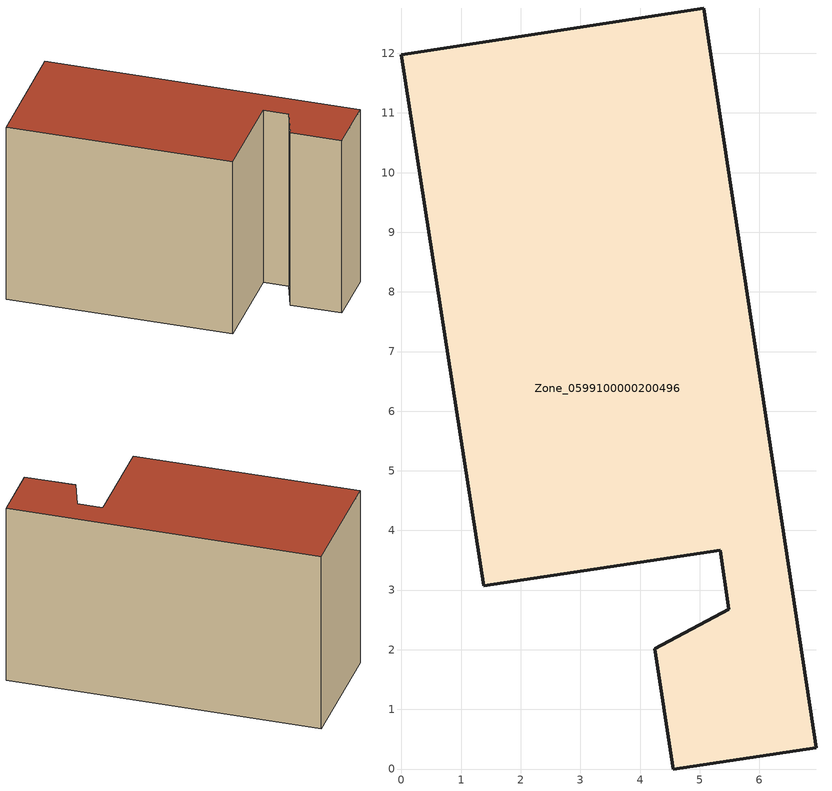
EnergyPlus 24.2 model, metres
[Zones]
Zone_0599100000200496
 floor ground (C_G): 5.49,2.68 5.34,3.67 1.38,3.07 0,11.98 5.07,12.76 6.95,0.36 4.56,0 4.25,2.02 z0
 wall outside (C_F): 5.34,3.67 5.49,2.68 4.25,2.02 4.56,0 6.95,0.36 5.07,12.76 0,11.98 1.38,3.07 5.34,3.67 z0:7.62
 roof outside (C_R): 6.95,0.36 5.07,12.76 0,11.98 1.38,3.07 5.34,3.67 5.49,2.68 4.25,2.02 4.56,0 z7.62
[BUILDING]
Pand.0599100000200496: North Axis=0; Terrain=City; Loads Convergence Tolerance Value=0.04; Temperature Convergence Tolerance Value=0.4; Solar Distribution=FullExterior; Maximum Number of Warmup Days=25; Minimum Number of Warmup Days=1
[Site:Location]
Rotterdam.The.Hague.AP_ZH_NLD Design_Conditions: Latitude=51.96; Longitude=4.45; Time Zone=1; Elevation=-4.5
[SITE:GROUNDTEMPERATURE:BUILDINGSURFACE]
18, 18, 18, 18, 18, 18, 18, 18, 18, 18, 18, 18
[MATERIAL] Thermal Absorptance=0.9; Solar Absorptance=0.7; Visible Absorptance=0.7
Name | Roughness | Thickness | Conductivity | Density | Specific Heat
G.TI.1975-1991 | MediumSmooth | 0.15 | 0.288461 | 540 | 1210
F.TI.1975-1991 | Rough | 0.3 | 0.230769 | 1920 | 840
R.TI.1975-1991 | MediumRough | 0.2 | 0.153846 | 1500 | 1000
[CONSTRUCTION]
C_G: G.TI.1975-1991
C_F: F.TI.1975-1991
C_R: R.TI.1975-1991
[ZONE]
Zone_0599100000200496: Type=1; Multiplier=1; Ceiling Height=Autocalculate; Volume=Autocalculate; Floor Area=autocalculate; Part of Total Floor Area=Yes
[ZONEINFILTRATION:DESIGNFLOWRATE]
Infil_Zone_0599100000200496: Zone or ZoneList or Space or SpaceList=Zone_0599100000200496; Schedule=AlwaysOn; Design Flow Rate Calculation Method=Flow/Area; Flow Rate per Floor Area=0.003; Constant Term Coefficient=1; Temperature Term Coefficient=0; Velocity Term Coefficient=0; Velocity Squared Term Coefficient=0
[HVACTEMPLATE:ZONE:IDEALLOADSAIRSYSTEM]
Zone_0599100000200496: Maximum Heating Supply Air Temperature=50; Minimum Cooling Supply Air Temperature=13; Maximum Heating Supply Air Humidity Ratio=0.0156; Minimum Cooling Supply Air Humidity Ratio=0.0077; Heating Limit=NoLimit; Cooling Limit=NoLimit; Dehumidification Control Type=ConstantSensibleHeatRatio; Cooling Sensible Heat Ratio=0.7; Dehumidification Setpoint=60; Humidification Control Type=None; Humidification Setpoint=30; Outdoor Air Method=None; Outdoor Air Flow Rate per Person=0.00944; Outdoor Air Flow Rate per Zone Floor Area=0; Outdoor Air Flow Rate per Zone=0; Demand Controlled Ventilation Type=None; Outdoor Air Economizer Type=NoEconomizer; Heat Recovery Type=None; Sensible Heat Recovery Effectiveness=0.7; Latent Heat Recovery Effectiveness=0.65
[ZONECONTROL:THERMOSTAT]
ThermostatControl_Zone_0599100000200496: Zone or ZoneList=Zone_0599100000200496; Control Type Schedule=DualSetpointControlType; Control 1=Thermostat_Zone_0599100000200496; Temperature Difference Between Cutout And Setpoint=0
[THERMOSTATSETPOINT:DUALSETPOINT]
Thermostat_Zone_0599100000200496: Heating Setpoint Temperature Schedule=HeatingSetpoint_Zone_0599100000200496; Cooling Setpoint Temperature Schedule=CoolingSetpoint_Zone_0599100000200496
[SCHEDULE:COMPACT]
HeatingSetpoint_Zone_0599100000200496: Through: 12/31, For: AllDays, Until: 24:00, 21
CoolingSetpoint_Zone_0599100000200496: Through: 12/31, For: AllDays, Until: 24:00, 24
DualSetpointControlType: Through: 12/31, For: AllDays, Until: 24:00, 4
AlwaysOn: Through: 12/31, For: AllDays, Until: 24:00, 1
